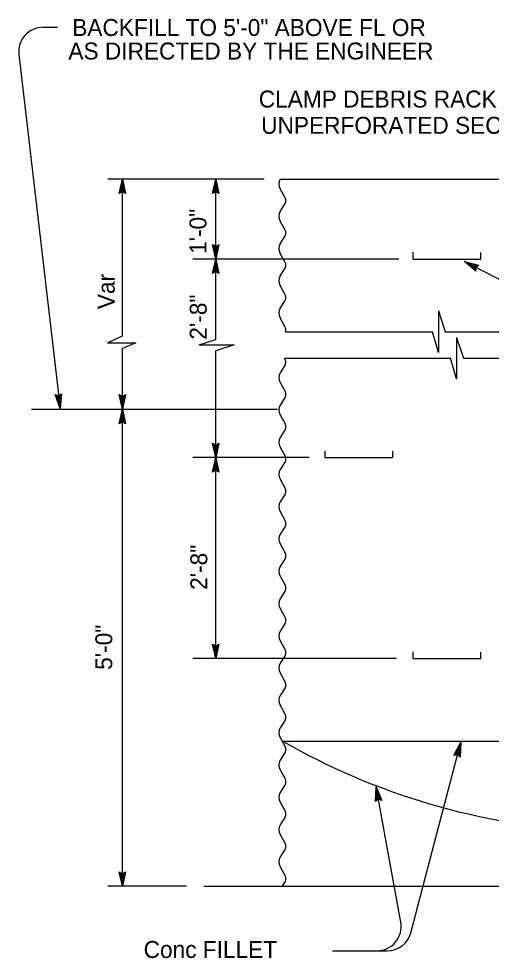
# Model space of a CAD drawing. Extents: x -894 to 866, y -476 to 714.
# Drawn here: x -155.4 to 39.9, y -209.5 to 178.4 of the extents above; entities that cross this region are included whole.
import ezdxf

# ---------------------------------------------------------------- set-up
doc = ezdxf.new("R2010")
doc.units = 0
for name, color, linetype in [('56 Stage 3 Anno', 7, 'Continuous'), ('57 Undefined', 7, 'Continuous'), ('60 Nongeo Data', 7, 'Continuous')]:
    doc.layers.add(name, color=color, linetype=linetype)

msp = doc.modelspace()

# ---------------------------------------------------------------- linework, layer by layer
at = {"layer": '56 Stage 3 Anno'}
for p, q in [((-139.39, 174.88), (-145.35, 174.88)), ((-155.29, 163.73), (-138.31, 17.47)), ((-53.92, 112.22), (-118.56, 112.22)), ((-113.9, 106.22), (-112.56, 112.22)), ((-113.9, 106.22), (-112.56, 112.22)), ((-113.55, 106.43), (-112.56, 110.84)), ((-113.55, 106.43), (-112.56, 110.84)), ((-113.19, 106.67), (-112.56, 109.46)), ((-113.19, 106.67), (-112.56, 109.46)), ((-112.56, 112.22), (-112.56, 112.22)), ((-112.56, 112.22), (-111.23, 106.22)), ((-112.56, 112.22), (-112.56, 112.22)), ((-112.56, 112.22), (-111.23, 106.22)), ((-112.56, 47.52), (-112.56, 112.22)), ((-112.56, 110.83), (-111.59, 106.45)), ((-112.56, 110.83), (-111.59, 106.45)), ((-112.56, 109.46), (-111.94, 106.63)), ((-112.56, 109.46), (-111.94, 106.63)), ((-75.31, 106.22), (-73.97, 112.22)), ((-75.31, 106.22), (-73.97, 112.22)), ((-74.95, 106.43), (-73.97, 110.84)), ((-74.95, 106.43), (-73.97, 110.84)), ((-74.59, 106.67), (-73.97, 109.46)), ((-74.59, 106.67), (-73.97, 109.46)), ((-73.97, 79.22), (-73.97, 112.22)), ((-73.97, 112.22), (-73.97, 112.22)), ((-73.97, 112.22), (-72.64, 106.22)), ((-73.97, 112.22), (-73.97, 112.22)), ((-73.97, 112.22), (-72.64, 106.22)), ((-73.97, 109.46), (-73.34, 106.63)), ((-73.97, 109.46), (-73.34, 106.63)), ((-73.96, 110.83), (-73, 106.45)), ((-73.96, 110.83), (-73, 106.45)), ((-112.56, 107.02), (-113.9, 106.22)), ((-112.56, 107.02), (-113.9, 106.22)), ((-113.9, 106.22), (-113.9, 106.22)), ((-113.9, 106.22), (-113.9, 106.22)), ((-112.84, 106.84), (-112.57, 108.07)), ((-112.84, 106.84), (-112.57, 108.07)), ((-112.57, 108.07), (-112.3, 106.87)), ((-112.57, 108.07), (-112.3, 106.87)), ((-111.23, 106.22), (-112.56, 107.02)), ((-111.23, 106.22), (-112.56, 107.02)), ((-111.23, 106.22), (-111.23, 106.22)), ((-111.23, 106.22), (-111.23, 106.22)), ((-73.97, 107.02), (-75.31, 106.22)), ((-73.97, 107.02), (-75.31, 106.22)), ((-75.31, 106.22), (-75.31, 106.22)), ((-75.31, 106.22), (-75.31, 106.22)), ((-74.24, 106.84), (-73.97, 108.07)), ((-74.24, 106.84), (-73.97, 108.07)), ((-73.97, 108.07), (-73.7, 106.87)), ((-73.97, 108.07), (-73.7, 106.87)), ((-72.64, 106.22), (-73.97, 107.02)), ((-72.64, 106.22), (-73.97, 107.02)), ((-72.64, 106.22), (-72.64, 106.22)), ((-72.64, 106.22), (-72.64, 106.22)), ((-45.3, 104.46), (-47.38, 108.22)), ((-47.37, 98.89), (-45.29, 102.13)), ((-45.3, 91.13), (-47.38, 94.89)), ((-47.37, 85.56), (-45.29, 88.8)), ((-73.97, 79.22), (-75.3, 85.22)), ((-75.3, 85.22), (-75.3, 85.22)), ((-75.3, 85.22), (-73.97, 84.42)), ((-73.97, 80.61), (-74.94, 84.98)), ((-73.97, 81.98), (-74.59, 84.81)), ((-73.96, 83.36), (-74.23, 84.57)), ((-73.97, 84.42), (-72.63, 85.22)), ((-72.63, 85.22), (-73.97, 79.22)), ((-72.98, 85), (-73.97, 80.6)), ((-73.34, 84.77), (-73.97, 81.98)), ((-73.69, 84.59), (-73.96, 83.36)), ((-72.63, 85.22), (-72.63, 85.22)), ((-45.3, 77.8), (-47.38, 81.56)), ((1.7, 79.22), (-83.49, 79.22)), ((-75.31, 73.22), (-73.97, 79.22)), ((-75.31, 73.22), (-73.97, 79.22)), ((-74.95, 73.43), (-73.97, 77.84)), ((-74.95, 73.43), (-73.97, 77.84)), ((-73.97, 79.22), (-73.97, 79.22)), ((-73.97, 79.22), (-72.64, 73.22)), ((-73.97, 79.22), (-73.97, 79.22)), ((-73.97, 79.22), (-72.64, 73.22)), ((-73.97, 79.22), (-73.97, 79.22)), ((-73.97, 46.01), (-73.97, 79.22)), ((-73.96, 77.83), (-73, 73.45)), ((-73.96, 77.83), (-73, 73.45)), ((95.67, 43.64), (28.76, 78.2)), ((33.47, 74.26), (28.76, 78.2)), ((28.76, 78.2), (28.76, 78.2)), ((28.76, 78.2), (34.7, 76.63)), ((-73.97, 74.02), (-75.31, 73.22)), ((-73.97, 74.02), (-75.31, 73.22)), ((-74.59, 73.67), (-73.97, 76.46)), ((-74.59, 73.67), (-73.97, 76.46)), ((-74.24, 73.84), (-73.97, 75.07)), ((-74.24, 73.84), (-73.97, 75.07)), ((-73.97, 76.46), (-73.34, 73.63)), ((-73.97, 76.46), (-73.34, 73.63)), ((-73.97, 75.07), (-73.7, 73.87)), ((-73.97, 75.07), (-73.7, 73.87)), ((-72.64, 73.22), (-73.97, 74.02)), ((-72.64, 73.22), (-73.97, 74.02)), ((-47.37, 72.23), (-45.29, 75.47)), ((33.45, 74.68), (29.98, 77.57)), ((30, 77.57), (34.33, 76.42)), ((33.4, 75.1), (31.21, 76.93)), ((31.21, 76.93), (34.01, 76.19)), ((33.4, 75.49), (32.44, 76.3)), ((32.44, 76.3), (33.64, 75.98)), ((34.7, 76.63), (33.38, 75.82)), ((33.38, 75.82), (33.47, 74.26)), ((33.47, 74.26), (33.47, 74.26)), ((34.7, 76.63), (34.7, 76.63)), ((-75.31, 73.22), (-75.31, 73.22)), ((-75.31, 73.22), (-75.31, 73.22)), ((-72.64, 73.22), (-72.64, 73.22)), ((-72.64, 73.22), (-72.64, 73.22)), ((-45.3, 64.47), (-47.38, 68.23)), ((-47.37, 58.91), (-45.29, 62.15)), ((-45.3, 51.15), (-47.38, 54.91)), ((-118.65, 44.59), (-112.56, 47.52)), ((-118.65, 44.59), (-106.95, 44.59)), ((-106.95, 44.59), (-112.56, 42.24)), ((-80.78, 43.74), (-73.97, 46.01)), ((-80.78, 43.74), (-66.31, 43.74)), ((-66.31, 43.74), (-73.97, 41.27)), ((-112.56, 17.22), (-112.56, 42.24)), ((-73.97, -2.78), (-73.97, 41.27)), ((-138.31, 17.47), (-140.33, 23.28)), ((-140.33, 23.28), (-138.91, 22.63)), ((-140.32, 23.28), (-140.32, 23.28)), ((-138.91, 22.63), (-137.67, 23.58)), ((-138, 23.33), (-138.47, 18.84)), ((-137.67, 23.58), (-138.31, 17.47)), ((-137.67, 23.58), (-137.67, 23.58)), ((-138.48, 18.85), (-139.94, 23.08)), ((-138.63, 20.21), (-139.58, 22.95)), ((-138.79, 21.59), (-139.19, 22.76)), ((-138.66, 22.84), (-138.79, 21.59)), ((-138.33, 23.05), (-138.63, 20.21)), ((-112.56, 17.22), (-113.89, 23.22)), ((-113.89, 23.22), (-113.89, 23.22)), ((-113.89, 23.22), (-112.56, 22.42)), ((-112.56, 17.22), (-113.89, 23.22)), ((-113.89, 23.22), (-113.89, 23.22)), ((-113.89, 23.22), (-112.56, 22.42)), ((-112.57, 18.61), (-113.53, 22.98)), ((-112.57, 18.61), (-113.53, 22.98)), ((-112.56, 19.98), (-113.19, 22.81)), ((-112.56, 19.98), (-113.19, 22.81)), ((-112.56, 21.36), (-112.83, 22.57)), ((-112.56, 21.36), (-112.83, 22.57)), ((-112.56, 22.42), (-111.22, 23.22)), ((-111.22, 23.22), (-112.56, 17.22)), ((-112.56, 22.42), (-111.22, 23.22)), ((-111.22, 23.22), (-112.56, 17.22)), ((-111.58, 23), (-112.56, 18.6)), ((-111.58, 23), (-112.56, 18.6)), ((-111.94, 22.77), (-112.56, 19.98)), ((-111.94, 22.77), (-112.56, 19.98)), ((-112.29, 22.59), (-112.56, 21.36)), ((-112.29, 22.59), (-112.56, 21.36)), ((-111.22, 23.22), (-111.22, 23.22)), ((-111.22, 23.22), (-111.22, 23.22)), ((-138.31, 17.47), (-138.31, 17.47)), ((-113.9, 11.22), (-112.56, 17.22)), ((-113.9, 11.22), (-112.56, 17.22)), ((-113.55, 11.43), (-112.56, 15.84)), ((-113.55, 11.43), (-112.56, 15.84)), ((-112.56, -179.78), (-112.56, 17.22)), ((-112.56, 17.22), (-112.56, 17.22)), ((-112.56, 17.22), (-112.56, 17.22)), ((-112.56, 17.22), (-112.56, 17.22)), ((-112.56, 17.22), (-111.23, 11.22)), ((-112.56, 17.22), (-112.56, 17.22)), ((-112.56, 17.22), (-111.23, 11.22)), ((-112.56, 15.83), (-111.59, 11.45)), ((-112.56, 15.83), (-111.59, 11.45)), ((-112.56, 12.02), (-113.9, 11.22)), ((-112.56, 12.02), (-113.9, 11.22)), ((-113.19, 11.67), (-112.56, 14.46)), ((-113.19, 11.67), (-112.56, 14.46)), ((-112.84, 11.85), (-112.57, 13.07)), ((-112.84, 11.85), (-112.57, 13.07)), ((-112.57, 13.07), (-112.3, 11.87)), ((-112.57, 13.07), (-112.3, 11.87)), ((-112.56, 14.46), (-111.94, 11.63)), ((-112.56, 14.46), (-111.94, 11.63)), ((-111.23, 11.22), (-112.56, 12.02)), ((-111.23, 11.22), (-112.56, 12.02)), ((-113.9, 11.22), (-113.9, 11.22)), ((-113.9, 11.22), (-113.9, 11.22)), ((-111.23, 11.22), (-111.23, 11.22)), ((-111.23, 11.22), (-111.23, 11.22)), ((-73.97, -2.78), (-75.3, 3.22)), ((-75.3, 3.22), (-75.3, 3.22)), ((-75.3, 3.22), (-73.97, 2.42)), ((-73.97, -2.78), (-75.3, 3.22)), ((-75.3, 3.22), (-75.3, 3.22)), ((-75.3, 3.22), (-73.97, 2.42)), ((-73.97, -1.39), (-74.94, 2.98)), ((-73.97, -1.39), (-74.94, 2.98)), ((-73.97, -0.02), (-74.59, 2.81)), ((-73.97, -0.02), (-74.59, 2.81)), ((-73.96, 1.36), (-74.23, 2.57)), ((-73.96, 1.36), (-74.23, 2.57)), ((-73.97, 2.42), (-72.63, 3.22)), ((-72.63, 3.22), (-73.97, -2.78)), ((-73.97, 2.42), (-72.63, 3.22)), ((-72.63, 3.22), (-73.97, -2.78)), ((-72.98, 3), (-73.97, -1.4)), ((-72.98, 3), (-73.97, -1.4)), ((-73.34, 2.77), (-73.97, -0.02)), ((-73.34, 2.77), (-73.97, -0.02)), ((-73.69, 2.59), (-73.96, 1.36)), ((-73.69, 2.59), (-73.96, 1.36)), ((-72.63, 3.22), (-72.63, 3.22)), ((-72.63, 3.22), (-72.63, 3.22)), ((-35.38, -2.78), (-83.49, -2.78)), ((-75.31, -8.78), (-73.97, -2.78)), ((-75.31, -8.78), (-73.97, -2.78)), ((-73.97, -85.78), (-73.97, -2.78)), ((-73.97, -2.78), (-73.97, -2.78)), ((-73.97, -2.78), (-73.97, -2.78)), ((-73.97, -2.78), (-73.97, -2.78)), ((-73.97, -2.78), (-72.64, -8.78)), ((-73.97, -2.78), (-73.97, -2.78)), ((-73.97, -2.78), (-72.64, -8.78)), ((-74.95, -8.57), (-73.97, -4.16)), ((-74.95, -8.57), (-73.97, -4.16)), ((-74.59, -8.33), (-73.97, -5.54)), ((-74.59, -8.33), (-73.97, -5.54)), ((-74.24, -8.15), (-73.97, -6.93)), ((-74.24, -8.15), (-73.97, -6.93)), ((-73.97, -5.54), (-73.34, -8.37)), ((-73.97, -5.54), (-73.34, -8.37)), ((-73.97, -6.93), (-73.7, -8.13)), ((-73.97, -6.93), (-73.7, -8.13)), ((-73.96, -4.17), (-73, -8.55)), ((-73.96, -4.17), (-73, -8.55)), ((-73.97, -7.98), (-75.31, -8.78)), ((-73.97, -7.98), (-75.31, -8.78)), ((-75.31, -8.78), (-75.31, -8.78)), ((-75.31, -8.78), (-75.31, -8.78)), ((-72.64, -8.78), (-73.97, -7.98)), ((-72.64, -8.78), (-73.97, -7.98)), ((-72.64, -8.78), (-72.64, -8.78)), ((-72.64, -8.78), (-72.64, -8.78)), ((-73.97, -85.78), (-75.3, -79.78)), ((-75.3, -79.78), (-75.3, -79.78)), ((-75.3, -79.78), (-73.97, -80.58)), ((-73.97, -85.78), (-75.3, -79.78)), ((-75.3, -79.78), (-75.3, -79.78)), ((-75.3, -79.78), (-73.97, -80.58)), ((-73.97, -84.39), (-74.94, -80.02)), ((-73.97, -84.39), (-74.94, -80.02)), ((-73.97, -83.02), (-74.59, -80.19)), ((-73.97, -83.02), (-74.59, -80.19)), ((-73.96, -81.64), (-74.23, -80.43)), ((-73.96, -81.64), (-74.23, -80.43)), ((-73.97, -80.58), (-72.63, -79.78)), ((-72.63, -79.78), (-73.97, -85.78)), ((-73.97, -80.58), (-72.63, -79.78)), ((-72.63, -79.78), (-73.97, -85.78)), ((-72.98, -80), (-73.97, -84.4)), ((-72.98, -80), (-73.97, -84.4)), ((-73.34, -80.23), (-73.97, -83.02)), ((-73.34, -80.23), (-73.97, -83.02)), ((-73.69, -80.41), (-73.96, -81.64)), ((-73.69, -80.41), (-73.96, -81.64)), ((-72.63, -79.78), (-72.63, -79.78)), ((-72.63, -79.78), (-72.63, -79.78)), ((0.7, -85.78), (-83.49, -85.78)), ((-73.97, -85.78), (-73.97, -85.78)), ((-73.97, -85.78), (-73.97, -85.78)), ((6.63, -198.94), (27.27, -120.27)), ((24.45, -125.73), (27.27, -120.27)), ((24.45, -125.73), (27.27, -120.27)), ((24.85, -125.62), (26.92, -121.61)), ((24.85, -125.62), (26.92, -121.61)), ((25.26, -125.48), (26.57, -122.94)), ((25.26, -125.48), (26.57, -122.94)), ((26.57, -122.94), (26.45, -125.83)), ((26.57, -122.94), (26.45, -125.83)), ((26.92, -121.62), (26.74, -126.09)), ((26.92, -121.62), (26.74, -126.09)), ((27.27, -120.27), (27.03, -126.41)), ((27.27, -120.27), (27.03, -126.41)), ((27.27, -120.27), (27.27, -120.27)), ((27.27, -120.27), (27.27, -120.27)), ((25.95, -125.3), (24.45, -125.73)), ((25.95, -125.3), (24.45, -125.73)), ((24.45, -125.73), (24.45, -125.73)), ((24.45, -125.73), (24.45, -125.73)), ((25.64, -125.4), (26.21, -124.28)), ((25.64, -125.4), (26.21, -124.28)), ((27.03, -126.41), (25.95, -125.3)), ((27.03, -126.41), (25.95, -125.3)), ((26.21, -124.28), (26.17, -125.52)), ((26.21, -124.28), (26.17, -125.52)), ((27.03, -126.41), (27.03, -126.41)), ((27.03, -126.41), (27.03, -126.41)), ((-7.93, -144.79), (-7.69, -138.65)), ((2.52, -194.61), (-7.69, -138.65)), ((-7.69, -138.65), (-7.69, -138.65)), ((-7.69, -138.65), (-5.3, -144.32)), ((-7.62, -144.52), (-7.44, -140.01)), ((-7.44, -140.02), (-5.7, -144.15)), ((-7.31, -144.22), (-7.2, -141.37)), ((-7.2, -141.37), (-6.07, -144.04)), ((-7, -143.99), (-6.95, -142.73)), ((-6.95, -142.73), (-6.47, -143.87)), ((-6.76, -143.77), (-7.93, -144.79)), ((-7.93, -144.79), (-7.93, -144.79)), ((-5.3, -144.32), (-6.76, -143.77)), ((-5.3, -144.32), (-5.3, -144.32)), ((-112.56, -179.78), (-113.89, -173.78)), ((-113.89, -173.78), (-113.89, -173.78)), ((-113.89, -173.78), (-112.56, -174.58)), ((-112.57, -178.39), (-113.53, -174.02)), ((-112.56, -177.02), (-113.19, -174.19)), ((-112.56, -175.64), (-112.83, -174.43)), ((-112.56, -174.58), (-111.22, -173.78)), ((-111.22, -173.78), (-112.56, -179.78)), ((-111.58, -174), (-112.56, -178.4)), ((-111.94, -174.23), (-112.56, -177.02)), ((-112.29, -174.41), (-112.56, -175.64)), ((-111.22, -173.78), (-111.22, -173.78)), ((-85.99, -179.78), (-118.56, -179.78)), ((-112.56, -179.78), (-112.56, -179.78)), ((-25.71, -206.4), (-3.05, -206.4))]:
    msp.add_line(p, q, dxfattribs=at)
for centre, radius, start, end in [((-145.35, 164.89), 10, 90, 186.6197), ((-43.98, 110.22), 3.94, 149.5345, 210.4655), ((-47.38, 103.3), 2.4, 330.8519, 29.1481), ((-43.98, 96.89), 3.94, 149.5345, 210.4655), ((-47.38, 89.97), 2.4, 330.8519, 29.1481), ((-43.98, 83.56), 3.94, 149.5345, 210.4655), ((-47.38, 76.64), 2.4, 330.8519, 29.1481), ((-43.98, 70.23), 3.94, 149.5345, 210.4655), ((-47.38, 63.31), 2.4, 330.8519, 29.1481), ((-43.98, 56.91), 3.94, 149.5345, 210.4655), ((-47.38, 49.99), 2.4, 340.8705, 29.1485), ((-7.32, -196.4), 10, 270, 10.3371), ((-3.05, -196.4), 10, 270, 345.298)]:
    msp.add_arc(centre, radius, start, end, dxfattribs=at)
at = {"layer": '60 Nongeo Data'}
for p, q in [((-47.38, 112.22), (90.83, 112.22)), ((7.62, 79.22), (7.62, 82.1)), ((35.62, 79.22), (35.62, 81.88)), ((7.62, 79.22), (35.62, 79.22)), ((18.04, 57.79), (18.04, 40.63)), ((18.04, 57.79), (20.83, 49.22)), ((-45.11, 49.22), (15.56, 49.22)), ((18.04, 40.63), (15.56, 49.22)), ((20.83, 49.22), (88.27, 49.22)), ((25.56, 46.87), (28.37, 38.22)), ((25.56, 46.87), (25.56, 29.7)), ((-45.29, 35.49), (-47.37, 32.25)), ((-45.55, 38.22), (23.09, 38.22)), ((25.56, 29.7), (23.09, 38.22)), ((28.37, 38.22), (88.79, 38.22)), ((-47.38, 28.25), (-45.3, 24.49)), ((-45.29, 22.16), (-47.37, 18.92)), ((-150.13, 17.22), (-48.41, 17.22)), ((-47.38, 14.92), (-45.3, 11.16)), ((-45.29, 8.83), (-47.37, 5.59)), ((-47.38, 1.59), (-45.3, -2.17)), ((-28.88, -0.08), (-28.88, -2.78)), ((-28.88, -2.78), (-0.88, -2.78)), ((-0.88, -0.08), (-0.88, -2.78)), ((-45.29, -4.49), (-47.37, -7.73)), ((-47.38, -11.73), (-45.3, -15.49)), ((-45.29, -17.82), (-47.37, -21.06)), ((-47.38, -25.06), (-45.3, -28.82)), ((-45.29, -31.15), (-47.37, -34.39)), ((-47.38, -38.39), (-45.3, -42.15)), ((-45.29, -44.48), (-47.37, -47.72)), ((-47.38, -51.72), (-45.3, -55.48)), ((-45.29, -57.81), (-47.37, -61.05)), ((-47.38, -65.05), (-45.3, -68.81)), ((-45.29, -71.13), (-47.37, -74.37)), ((-47.38, -78.37), (-45.3, -82.13)), ((-45.29, -84.46), (-47.37, -87.7)), ((7.62, -85.78), (7.62, -82.9)), ((35.62, -85.78), (35.62, -83.12)), ((7.62, -85.78), (35.62, -85.78)), ((-47.38, -91.7), (-45.3, -95.46)), ((-45.29, -97.79), (-47.37, -101.03)), ((-47.38, -105.03), (-45.3, -108.79)), ((-45.29, -111.12), (-47.37, -114.36)), ((-47.38, -118.36), (-45.3, -122.12)), ((-46.38, -119.78), (79.62, -119.78)), ((-45.29, -124.45), (-47.37, -127.69)), ((-45.29, -124.45), (-47.37, -127.69)), ((-47.38, -131.69), (-45.3, -135.45)), ((-47.38, -131.69), (-45.3, -135.45)), ((-45.29, -137.77), (-47.37, -141.01)), ((-47.38, -145.01), (-45.3, -148.77)), ((-45.29, -151.1), (-47.37, -154.34)), ((-47.38, -158.34), (-45.3, -162.1)), ((-45.29, -164.43), (-47.37, -167.67)), ((-47.38, -171.67), (-45.3, -175.43)), ((-45.29, -177.76), (-46.64, -179.87)), ((-78.87, -179.78), (79.62, -179.78))]:
    msp.add_line(p, q, dxfattribs=at)
for centre, radius, start, end in [((-47.38, 36.66), 2.4, 330.8515, 40.4601), ((-43.98, 30.25), 3.94, 149.5345, 210.4655), ((-47.38, 23.33), 2.4, 330.8519, 29.1481), ((-43.98, 16.92), 3.94, 149.5345, 210.4655), ((-47.38, 10), 2.4, 330.8519, 29.1481), ((-43.98, 3.59), 3.94, 149.5345, 210.4655), ((-47.38, -3.33), 2.4, 330.8519, 29.1481), ((-43.98, -9.73), 3.94, 149.5345, 210.4655), ((-47.38, -16.65), 2.4, 330.8519, 29.1481), ((-43.98, -23.06), 3.94, 149.5345, 210.4655), ((-47.38, -29.98), 2.4, 330.8519, 29.1481), ((-43.98, -36.39), 3.94, 149.5345, 210.4655), ((-47.38, -43.31), 2.4, 330.8519, 29.1481), ((-43.98, -49.72), 3.94, 149.5345, 210.4655), ((-47.38, -56.64), 2.4, 330.8519, 29.1481), ((-43.98, -63.05), 3.94, 149.5345, 210.4655), ((-47.38, -69.97), 2.4, 330.8519, 29.1481), ((-43.98, -76.37), 3.94, 149.5345, 210.4655), ((-47.38, -83.29), 2.4, 330.8519, 29.1481), ((-43.98, -89.7), 3.94, 149.5345, 210.4655), ((-47.38, -96.62), 2.4, 330.8519, 29.1481), ((-43.98, -103.03), 3.94, 149.5345, 210.4655), ((-47.38, -109.95), 2.4, 330.8519, 29.1481), ((-43.98, -116.36), 3.94, 149.5345, 210.4655), ((93.79, 124.53), 281.67, 240.155, 267.1152), ((-47.38, -123.28), 2.4, 330.8519, 29.1481), ((-43.98, -129.69), 3.94, 149.5345, 210.4655), ((-47.38, -136.61), 2.4, 330.8519, 29.1481), ((-43.98, -143.01), 3.94, 149.5345, 210.4655), ((-47.38, -149.93), 2.4, 330.8519, 29.1481), ((-43.98, -156.34), 3.94, 149.5345, 210.4655), ((-47.38, -163.26), 2.4, 330.8519, 29.1481), ((-43.98, -169.67), 3.94, 149.5345, 210.4655), ((-47.38, -176.59), 2.4, 330.8519, 29.1481)]:
    msp.add_arc(centre, radius, start, end, dxfattribs=at)

# ---------------------------------------------------------------- texts
at = {"layer": '57 Undefined'}
for s, p in [('BACKFILL TO 5\'-0" ABOVE FL OR', (-133.26, 171.31)), ('AS DIRECTED BY THE ENGINEER', (-134.85, 161.6)), ('CLAMP DEBRIS RACK CAGE TO', (-56.18, 141.78)), ('UNPERFORATED SECTION OF RISER', (-55.18, 130.92)), ('Conc FILLET', (-103.76, -209.36))]:
    msp.add_text(s, height=7, dxfattribs=at).set_placement(p)
for s, p in [('1\'-0"', (-77.81, 81.31)), ('Var', (-115.71, 58.53)), ('2\'-8"', (-77.71, 45.92)), ('2\'-8"', (-77.45, -57.38)), ('5\'-0"', (-116.72, -90.41))]:
    msp.add_text(s, height=7, rotation=90, dxfattribs=at).set_placement(p)

doc.saveas('drawing.dxf')
